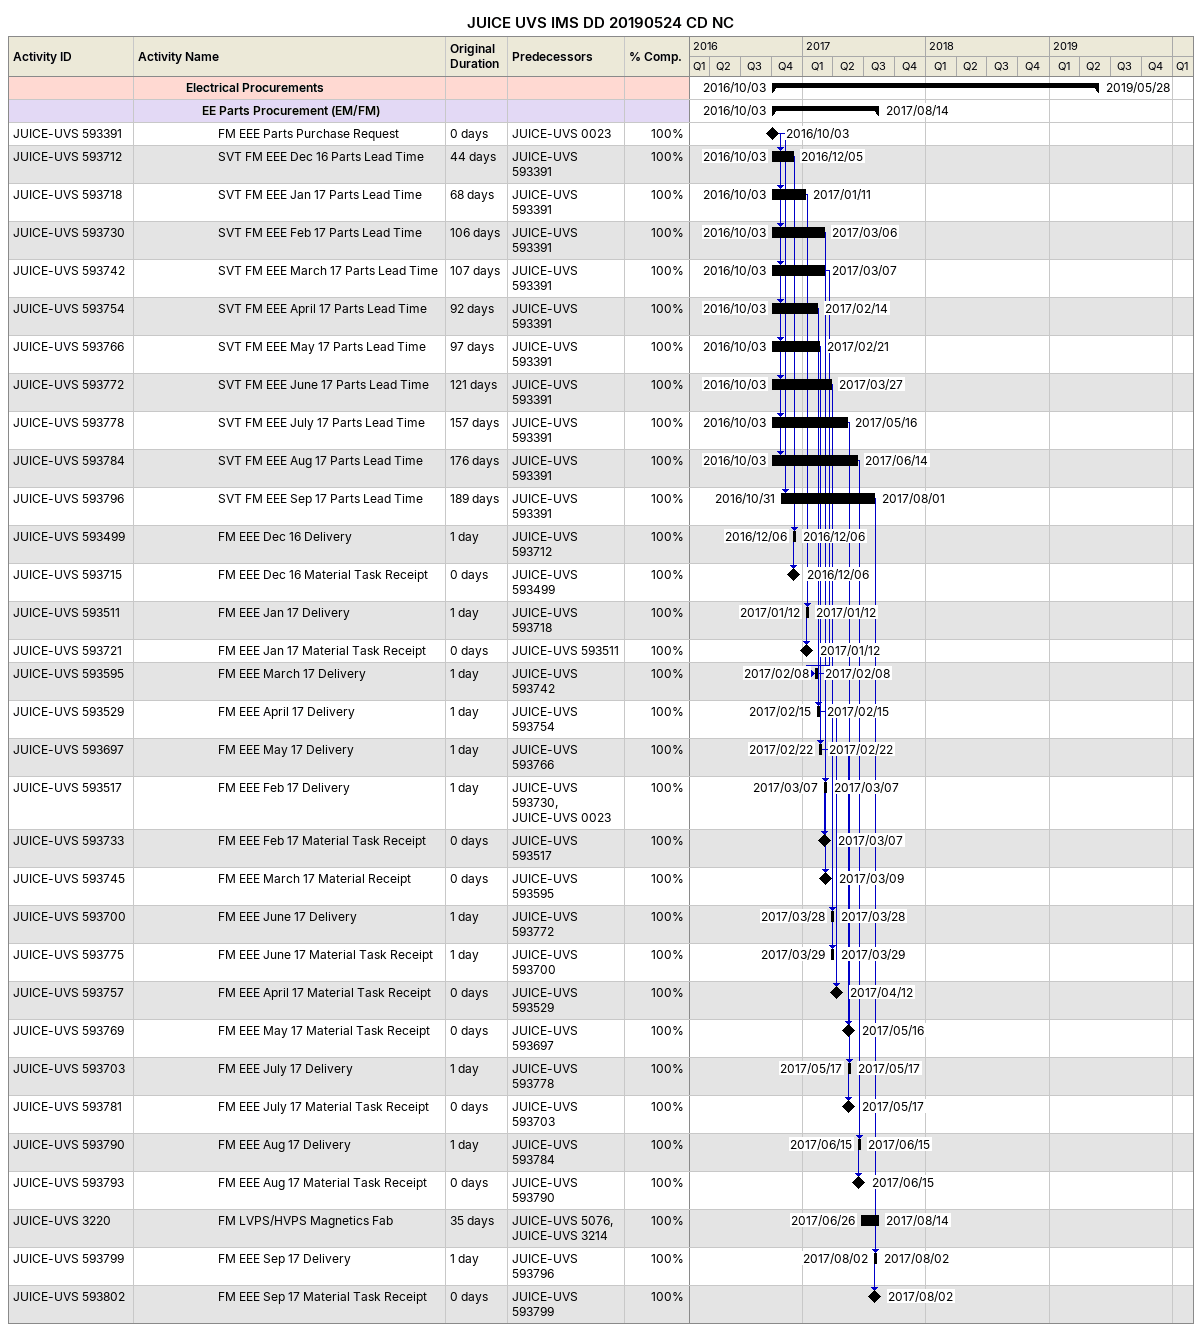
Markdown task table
JUICE UVS IMS DD 20190524 CD NC

| ID | Level | Task | Original duration | Start | Finish | Predecessors | % complete |
|---|---|---|---|---|---|---|---|
|  | 4 | **Electrical Procurements** |  | 2016-10-03 | 2019-05-28 |  |  |
|  | 5 | **EE Parts Procurement (EM/FM)** |  | 2016-10-03 | 2017-08-14 |  |  |
| JUICE-UVS 593391 | 6 | FM EEE Parts Purchase Request | 0d | 2016-10-03 | 2016-10-03 | JUICE-UVS 0023 | 100 |
| JUICE-UVS 593712 | 6 | SVT FM EEE Dec 16 Parts Lead Time | 44d | 2016-10-03 | 2016-12-05 | JUICE-UVS 593391 | 100 |
| JUICE-UVS 593718 | 6 | SVT FM EEE Jan 17 Parts Lead Time | 68d | 2016-10-03 | 2017-01-11 | JUICE-UVS 593391 | 100 |
| JUICE-UVS 593730 | 6 | SVT FM EEE Feb 17 Parts Lead Time | 106d | 2016-10-03 | 2017-03-06 | JUICE-UVS 593391 | 100 |
| JUICE-UVS 593742 | 6 | SVT FM EEE March 17 Parts Lead Time | 107d | 2016-10-03 | 2017-03-07 | JUICE-UVS 593391 | 100 |
| JUICE-UVS 593754 | 6 | SVT FM EEE April 17 Parts Lead Time | 92d | 2016-10-03 | 2017-02-14 | JUICE-UVS 593391 | 100 |
| JUICE-UVS 593766 | 6 | SVT FM EEE May 17 Parts Lead Time | 97d | 2016-10-03 | 2017-02-21 | JUICE-UVS 593391 | 100 |
| JUICE-UVS 593772 | 6 | SVT FM EEE June 17 Parts Lead Time | 121d | 2016-10-03 | 2017-03-27 | JUICE-UVS 593391 | 100 |
| JUICE-UVS 593778 | 6 | SVT FM EEE July 17 Parts Lead Time | 157d | 2016-10-03 | 2017-05-16 | JUICE-UVS 593391 | 100 |
| JUICE-UVS 593784 | 6 | SVT FM EEE Aug 17 Parts Lead Time | 176d | 2016-10-03 | 2017-06-14 | JUICE-UVS 593391 | 100 |
| JUICE-UVS 593796 | 6 | SVT FM EEE Sep 17 Parts Lead Time | 189d | 2016-10-31 | 2017-08-01 | JUICE-UVS 593391 | 100 |
| JUICE-UVS 593499 | 6 | FM EEE Dec 16 Delivery | 1d | 2016-12-06 | 2016-12-06 | JUICE-UVS 593712 | 100 |
| JUICE-UVS 593715 | 6 | FM EEE Dec 16 Material Task Receipt | 0d | 2016-12-06 | 2016-12-06 | JUICE-UVS 593499 | 100 |
| JUICE-UVS 593511 | 6 | FM EEE Jan 17 Delivery | 1d | 2017-01-12 | 2017-01-12 | JUICE-UVS 593718 | 100 |
| JUICE-UVS 593721 | 6 | FM EEE Jan 17 Material Task Receipt | 0d | 2017-01-12 | 2017-01-12 | JUICE-UVS 593511 | 100 |
| JUICE-UVS 593595 | 6 | FM EEE March 17 Delivery | 1d | 2017-02-08 | 2017-02-08 | JUICE-UVS 593742 | 100 |
| JUICE-UVS 593529 | 6 | FM EEE April 17 Delivery | 1d | 2017-02-15 | 2017-02-15 | JUICE-UVS 593754 | 100 |
| JUICE-UVS 593697 | 6 | FM EEE May 17 Delivery | 1d | 2017-02-22 | 2017-02-22 | JUICE-UVS 593766 | 100 |
| JUICE-UVS 593517 | 6 | FM EEE Feb 17 Delivery | 1d | 2017-03-07 | 2017-03-07 | JUICE-UVS 593730, JUICE-UVS 0023 | 100 |
| JUICE-UVS 593733 | 6 | FM EEE Feb 17 Material Task Receipt | 0d | 2017-03-07 | 2017-03-07 | JUICE-UVS 593517 | 100 |
| JUICE-UVS 593745 | 6 | FM EEE March 17 Material Receipt | 0d | 2017-03-09 | 2017-03-09 | JUICE-UVS 593595 | 100 |
| JUICE-UVS 593700 | 6 | FM EEE June 17 Delivery | 1d | 2017-03-28 | 2017-03-28 | JUICE-UVS 593772 | 100 |
| JUICE-UVS 593775 | 6 | FM EEE June 17 Material Task Receipt | 1d | 2017-03-29 | 2017-03-29 | JUICE-UVS 593700 | 100 |
| JUICE-UVS 593757 | 6 | FM EEE April 17 Material Task Receipt | 0d | 2017-04-12 | 2017-04-12 | JUICE-UVS 593529 | 100 |
| JUICE-UVS 593769 | 6 | FM EEE May 17 Material Task Receipt | 0d | 2017-05-16 | 2017-05-16 | JUICE-UVS 593697 | 100 |
| JUICE-UVS 593703 | 6 | FM EEE July 17 Delivery | 1d | 2017-05-17 | 2017-05-17 | JUICE-UVS 593778 | 100 |
| JUICE-UVS 593781 | 6 | FM EEE July 17 Material Task Receipt | 0d | 2017-05-17 | 2017-05-17 | JUICE-UVS 593703 | 100 |
| JUICE-UVS 593790 | 6 | FM EEE Aug 17 Delivery | 1d | 2017-06-15 | 2017-06-15 | JUICE-UVS 593784 | 100 |
| JUICE-UVS 593793 | 6 | FM EEE Aug 17 Material Task Receipt | 0d | 2017-06-15 | 2017-06-15 | JUICE-UVS 593790 | 100 |
| JUICE-UVS 3220 | 6 | FM LVPS/HVPS Magnetics Fab | 35d | 2017-06-26 | 2017-08-14 | JUICE-UVS 5076, JUICE-UVS 3214 | 100 |
| JUICE-UVS 593799 | 6 | FM EEE Sep 17 Delivery | 1d | 2017-08-02 | 2017-08-02 | JUICE-UVS 593796 | 100 |
| JUICE-UVS 593802 | 6 | FM EEE Sep 17 Material Task Receipt | 0d | 2017-08-02 | 2017-08-02 | JUICE-UVS 593799 | 100 |
